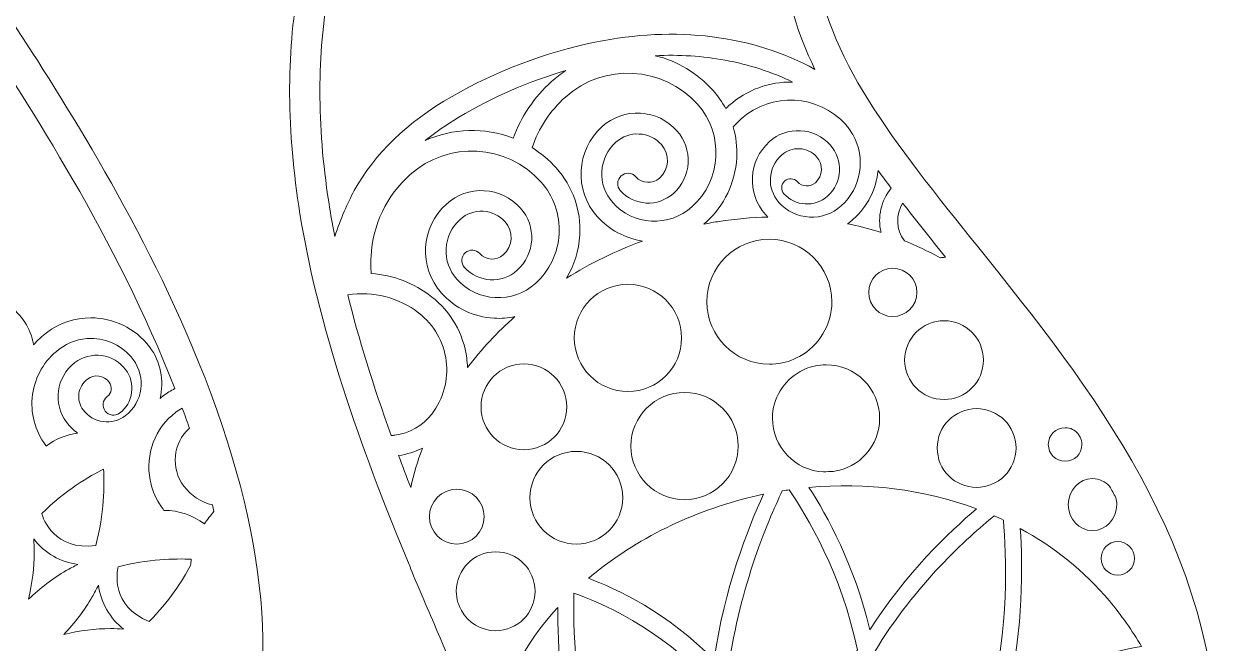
# Model space of a CAD drawing. Header units: millimetres. Extents: x -932 to 1965, y 102 to 615.
# Drawn here: x 374.6 to 548.1, y 201.5 to 291.4 of the extents above; entities that cross this region are included whole.
import ezdxf

# ---------------------------------------------------------------- set-up
doc = ezdxf.new("R2010")
doc.units = ezdxf.units.MM
doc.header["$MEASUREMENT"] = 0
doc.layers.add('Layer 4', color=7, linetype='Continuous')

msp = doc.modelspace()

# ---------------------------------------------------------------- linework, layer by layer
at = {"layer": 'Layer 4', "lineweight": 0}
for points, knots in [([(512.99, 259.13), (500.98, 274.08), (490.62, 286.98), (489.57, 300.35), (488.26, 317.04), (492.92, 330.49), (503.41, 340.31), (511.82, 348.19), (523.93, 353.79), (539.42, 356.96), (539.42, 356.96), (547.43, 358.59), (547.43, 358.59), (547.43, 358.59), (539.36, 359.91), (539.36, 359.91), (539.17, 359.94), (520.4, 362.92), (497.53, 360.46), (484.07, 359.02), (471.82, 356), (461.14, 351.5), (447.71, 345.85), (436.72, 337.82), (428.46, 327.65), (421.27, 318.79), (416.55, 308.43), (414.45, 296.87), (412.65, 286.96), (412.71, 275.85), (414.65, 263.83), (417.59, 245.6), (424.42, 227.57), (430.5, 212.93), (430.52, 212.66), (433.15, 206.62), (434.06, 204.46), (436.56, 198.58), (438.71, 193.5), (440.25, 189.24), (444.46, 177.59), (440.53, 165.07), (430.23, 157.34), (424.56, 153.09), (417.43, 150.74), (410.15, 150.73), (410.15, 150.73), (410.11, 150.73), (410.11, 150.73), (402.56, 150.73), (394.91, 153.21), (387.87, 157.9), (396.58, 164.26), (402.67, 172.18), (406.06, 181.6), (412.02, 198.16), (409.63, 219.38), (398.96, 244.66), (390.28, 265.22), (378.11, 283.75), (371.56, 293.7), (369.41, 296.98), (367.82, 299.39), (367.12, 300.7), (367.18, 303.02), (367.18, 305.42), (367.14, 307.91), (369.94, 306.36), (372.52, 304.11), (374.01, 300.84), (374.01, 300.84), (375.22, 298.17), (375.22, 298.17), (375.22, 298.17), (376.68, 300.72), (376.68, 300.72), (376.83, 300.99), (380.02, 306.71), (377.93, 313.85), (377.93, 313.85), (386.81, 310.97), (386.81, 310.97), (386.81, 310.97), (385.93, 313.75), (385.93, 313.75), (385.69, 314.5), (380.8, 329.63), (371.81, 337.05), (371.81, 337.05), (387.94, 336.63), (387.94, 336.63), (387.94, 336.63), (386.55, 338.97), (386.55, 338.97), (386.37, 339.27), (382.61, 345.42), (372.31, 350.71), (375.25, 351.19), (377.65, 351.91), (379.83, 353.18), (379.83, 353.18), (382.19, 354.56), (382.19, 354.56), (382.19, 354.56), (371.49, 360.09), (371.49, 360.09), (375.52, 360.11), (380.22, 360.53), (382.43, 362.15), (382.43, 362.15), (385.17, 364.16), (385.17, 364.16), (385.17, 364.16), (381.84, 364.83), (381.84, 364.83), (381.71, 364.85), (372.05, 366.8), (365.54, 369.14), (387.46, 372.42), (402.79, 377.17), (402.95, 377.22), (402.95, 377.22), (407.74, 378.71), (407.74, 378.71), (407.74, 378.71), (397.13, 381.74), (397.13, 381.74), (401.74, 383.83), (406.58, 387.31), (410.23, 390.23), (410.33, 390.3), (420, 398.15), (420.35, 400.17), (420.46, 400.8), (420.18, 401.43), (419.64, 401.76), (418.65, 402.37), (417.71, 401.67), (416.89, 401.05), (413.76, 398.7), (403.42, 400.89), (395.23, 403.47), (398.24, 404.41), (401.77, 406.06), (403.73, 408.86), (404.4, 409.82), (405.14, 410.32), (405.97, 410.4), (407.55, 410.54), (409.29, 409.19), (409.83, 408.66), (409.83, 408.66), (414.79, 403.7), (414.79, 403.7), (414.79, 403.7), (412.29, 410.25), (412.29, 410.25), (409.73, 416.98), (405.77, 420.41), (403.03, 422.07), (415.23, 428.91), (415.82, 442.11), (415.84, 442.71), (415.84, 442.71), (415.89, 444.26), (415.89, 444.26), (415.89, 444.26), (410.71, 444.26), (410.71, 444.26), (425.53, 456.31), (428.85, 479.25), (429.13, 481.42), (443.34, 529.49), (444.65, 541.47), (442.11, 545.91), (441.41, 547.14), (440.35, 547.92), (438.87, 548.28), (426.01, 551.5), (411.48, 544.21), (401.54, 537.53), (393.83, 532.35), (387.62, 526.75), (384.4, 523.56), (384.48, 524.9), (384.61, 526.5), (384.76, 527.93), (384.76, 527.93), (385.46, 534.54), (385.46, 534.54), (385.46, 534.54), (378.2, 522.68), (378.2, 522.68), (378.2, 522.68), (372.17, 539.68), (372.17, 539.68), (372.17, 539.68), (370.96, 534.86), (370.96, 534.86), (370.41, 532.66), (369.69, 530.19), (369.08, 528.38), (363.46, 546.39), (356.18, 550.45), (355.86, 550.62), (355.86, 550.62), (353.75, 551.74), (353.75, 551.74), (353.75, 551.74), (353.66, 549.35), (353.66, 549.35), (353.62, 548.47), (353.31, 546.44), (352.31, 545.04), (347.51, 556.15), (340.04, 561.18), (339.71, 561.4), (339.71, 561.4), (338.43, 562.24), (338.43, 562.24), (338.43, 562.24), (333.35, 554.19), (333.35, 554.19), (333.35, 554.19), (327.72, 570.14), (327.72, 570.14), (327.72, 570.14), (315.63, 559.5), (315.63, 559.5), (315.63, 559.5), (313.94, 567.07), (313.94, 567.07), (313.94, 567.07), (312.74, 567.07), (312.74, 567.07), (312.37, 567.07), (304.21, 566.98), (296.27, 559.43), (296.51, 561.43), (297.01, 564.26), (297.56, 566.73), (297.56, 566.73), (297.94, 568.46), (297.94, 568.46), (297.94, 568.46), (296.17, 568.55), (296.17, 568.55), (295.86, 568.57), (288.9, 568.8), (277.41, 560.03), (275.88, 570.89), (269.16, 608.41), (258.63, 613.34), (255.03, 615.02), (251.01, 612.59), (247.55, 609.99), (246.9, 609.5), (246.22, 608.94), (245.54, 608.34), (238.09, 601.73), (229.68, 588.76), (221.7, 575.73), (209.45, 555.71), (207.83, 529.21), (207.67, 519.72), (207.67, 519.72), (200.18, 526.77), (200.18, 526.77), (200.18, 526.77), (199.38, 524.68), (199.38, 524.68), (197.18, 518.9), (197.45, 509.75), (197.65, 503.07), (197.71, 501.22), (197.77, 499.21), (197.74, 497.77), (193.29, 501.61), (184.63, 502.88), (184.23, 502.94), (184.23, 502.94), (181.41, 503.34), (181.41, 503.34), (181.41, 503.34), (182.67, 500.79), (182.67, 500.79), (182.69, 500.74), (184.98, 496.04), (184.98, 488.96), (184.98, 486.06), (185.95, 482.97), (186.82, 480.25), (187.65, 477.61), (188.59, 474.62), (187.87, 473.57), (187.53, 473.07), (186.61, 472.91), (185.89, 472.87), (178.74, 472.41), (167.87, 482.24), (167.76, 482.34), (167.76, 482.34), (165.14, 484.74), (165.14, 484.74), (165.14, 484.74), (165.25, 481.18), (165.25, 481.18), (165.69, 467.6), (170.28, 459.93), (176.98, 451.96), (175.25, 452.63), (173.19, 453.55), (171.37, 454.46), (171.37, 454.46), (167.27, 456.52), (167.27, 456.52), (167.27, 456.52), (169.36, 452.44), (169.36, 452.44), (169.69, 451.79), (177.63, 436.55), (195.44, 418.74), (195.95, 418.23), (196.47, 417.72), (196.99, 417.21), (194.15, 416.99), (189.65, 417.35), (186.07, 421), (186.07, 421), (182.03, 425.12), (182.03, 425.12), (182.03, 425.12), (183.55, 419.56), (183.55, 419.56), (183.66, 419.15), (185.8, 411.56), (191.16, 406.83), (189.32, 406.76), (187.38, 406.6), (185.98, 406.24), (185.98, 406.24), (184.4, 405.83), (184.4, 405.83), (184.4, 405.83), (184.94, 404.29), (184.94, 404.29), (185.07, 403.92), (185.77, 402.34), (188.88, 399.94), (184.29, 399.71), (177.79, 398.86), (174.63, 396.04), (172.95, 394.54), (171.83, 393.36), (170.93, 392.42), (169.46, 390.86), (168.85, 390.21), (167.37, 389.84), (167.37, 389.84), (164.87, 389.22), (164.87, 389.22), (164.87, 389.22), (166.66, 387.35), (166.66, 387.35), (166.82, 387.17), (169.47, 384.48), (174.22, 383.13), (171.58, 381.74), (169.11, 379.63), (167.93, 376.46), (167.93, 376.46), (167.42, 375.06), (167.42, 375.06), (167.42, 375.06), (168.81, 374.53), (168.81, 374.53), (169.1, 374.42), (170.31, 373.98), (171.91, 373.6), (168.87, 371.81), (165.69, 368.98), (164.11, 364.61), (161.29, 356.8), (155.71, 356), (155.49, 355.97), (155.49, 355.97), (148.1, 355.15), (148.1, 355.15), (148.1, 355.15), (155.23, 353.04), (155.23, 353.04), (156.05, 352.8), (161.39, 351.27), (166.15, 351.03), (163.32, 348.3), (159.82, 343.94), (158.63, 338.27), (158.63, 338.27), (158.21, 336.27), (158.21, 336.27), (158.21, 336.27), (160.24, 336.46), (160.24, 336.46), (160.42, 336.48), (163.91, 336.84), (167.72, 338.85), (166.91, 332.33), (166.11, 317.9), (173.25, 309.38), (173.25, 309.38), (175.19, 307.06), (175.19, 307.06), (175.19, 307.06), (177.1, 315.46), (177.1, 315.46), (177.99, 312.91), (179.23, 309.64), (180.85, 306.09), (176.09, 272.88), (184.98, 241.4), (192.84, 213.61), (199.76, 189.11), (205.74, 167.93), (201.87, 149.8), (197.34, 145.12), (190.25, 136.68), (191.05, 130.44), (191.3, 128.47), (192.36, 126.87), (194.09, 125.83), (197.13, 124), (199.76, 124.01), (201.71, 124.65), (201.58, 122.06), (201.95, 118.54), (204.41, 116.36), (207.09, 113.99), (211.45, 113.88), (217.36, 116.03), (218.95, 114.78), (222.96, 112.08), (227.98, 112.08), (228.64, 112.08), (229.33, 112.13), (230.03, 112.23), (235.28, 113.02), (239.9, 116.81), (243.74, 123.49), (248.24, 130.41), (249.21, 137.67), (248.67, 147.07), (250.03, 147.07), (251.39, 147), (252.15, 146.95), (252.1, 145.91), (252.05, 144.87), (252.02, 143.83), (251.87, 139.66), (251.86, 135.19), (252.12, 130.89), (252.11, 130.78), (252.11, 130.69), (252.13, 130.6), (252.73, 120.96), (254.7, 112.25), (259.58, 109.97), (262.49, 108.61), (265.05, 107.93), (267.24, 107.93), (268.6, 107.93), (269.81, 108.2), (270.88, 108.73), (272.15, 109.36), (273.01, 110.31), (273.54, 111.19), (276.79, 109.85), (284.71, 107.66), (292, 114.05), (294.12, 113.36), (299.44, 112), (302.86, 114.53), (305.09, 116.16), (306.04, 118.99), (305.7, 122.93), (305.12, 129.61), (303.19, 132.65), (301.78, 134.87), (300.46, 136.93), (299.74, 138.07), (300.51, 141.32), (300.57, 141.56), (300.69, 141.96), (300.92, 142.58), (302.59, 142.52), (304.59, 142.41), (306.82, 142.29), (307.68, 142.24), (308.58, 142.19), (309.5, 142.14), (309.9, 140.27), (310.92, 136.48), (313.22, 132.43), (317.39, 125.13), (323.84, 120.44), (331.89, 118.84), (332.95, 117.62), (336.05, 114.75), (341.62, 114.75), (343.77, 114.75), (346.28, 115.17), (349.18, 116.28), (353.49, 114.8), (359.55, 114.23), (364.22, 119.72), (365.73, 120.41), (371.26, 123.33), (372.06, 129.08), (372.76, 134.16), (369.53, 139.78), (362.44, 145.81), (362.62, 145.86), (362.8, 145.91), (362.98, 145.96), (365.46, 146.73), (367.83, 147.55), (370.11, 148.44), (371.74, 146.22), (376.2, 140.46), (383.15, 133.62), (385.93, 130.88), (389.3, 127.79), (393.2, 124.64), (393.19, 124.62), (393.19, 124.61), (393.19, 124.59), (393.73, 124.1), (394.28, 123.61), (394.83, 123.13), (394.88, 123.15), (394.94, 123.18), (395, 123.21), (402.07, 117.69), (410.71, 112.12), (420.55, 108.05), (429.12, 104.49), (442.18, 102.01), (456.77, 102.01), (475.97, 102.01), (497.8, 106.31), (515.53, 118.13), (525.53, 124.8), (533.36, 133.35), (538.8, 143.55), (544.89, 154.97), (547.99, 168.52), (548.02, 183.83), (548.08, 215.45), (529.44, 238.66), (512.99, 259.13)], [0, 0, 0, 0, 1, 1, 1, 2, 2, 2, 3, 3, 3, 4, 4, 4, 5, 5, 5, 6, 6, 6, 7, 7, 7, 8, 8, 8, 9, 9, 9, 10, 10, 10, 11, 11, 11, 12, 12, 12, 13, 13, 13, 14, 14, 14, 15, 15, 15, 16, 16, 16, 17, 17, 17, 18, 18, 18, 19, 19, 19, 20, 20, 20, 21, 21, 21, 22, 22, 22, 23, 23, 23, 24, 24, 24, 25, 25, 25, 26, 26, 26, 27, 27, 27, 28, 28, 28, 29, 29, 29, 30, 30, 30, 31, 31, 31, 32, 32, 32, 33, 33, 33, 34, 34, 34, 35, 35, 35, 36, 36, 36, 37, 37, 37, 38, 38, 38, 39, 39, 39, 40, 40, 40, 41, 41, 41, 42, 42, 42, 43, 43, 43, 44, 44, 44, 45, 45, 45, 46, 46, 46, 47, 47, 47, 48, 48, 48, 49, 49, 49, 50, 50, 50, 51, 51, 51, 52, 52, 52, 53, 53, 53, 54, 54, 54, 55, 55, 55, 56, 56, 56, 57, 57, 57, 58, 58, 58, 59, 59, 59, 60, 60, 60, 61, 61, 61, 62, 62, 62, 63, 63, 63, 64, 64, 64, 65, 65, 65, 66, 66, 66, 67, 67, 67, 68, 68, 68, 69, 69, 69, 70, 70, 70, 71, 71, 71, 72, 72, 72, 73, 73, 73, 74, 74, 74, 75, 75, 75, 76, 76, 76, 77, 77, 77, 78, 78, 78, 79, 79, 79, 80, 80, 80, 81, 81, 81, 82, 82, 82, 83, 83, 83, 84, 84, 84, 85, 85, 85, 86, 86, 86, 87, 87, 87, 88, 88, 88, 89, 89, 89, 90, 90, 90, 91, 91, 91, 92, 92, 92, 93, 93, 93, 94, 94, 94, 95, 95, 95, 96, 96, 96, 97, 97, 97, 98, 98, 98, 99, 99, 99, 100, 100, 100, 101, 101, 101, 102, 102, 102, 103, 103, 103, 104, 104, 104, 105, 105, 105, 106, 106, 106, 107, 107, 107, 108, 108, 108, 109, 109, 109, 110, 110, 110, 111, 111, 111, 112, 112, 112, 113, 113, 113, 114, 114, 114, 115, 115, 115, 116, 116, 116, 117, 117, 117, 118, 118, 118, 119, 119, 119, 120, 120, 120, 121, 121, 121, 122, 122, 122, 123, 123, 123, 124, 124, 124, 125, 125, 125, 126, 126, 126, 127, 127, 127, 128, 128, 128, 129, 129, 129, 130, 130, 130, 131, 131, 131, 132, 132, 132, 133, 133, 133, 134, 134, 134, 135, 135, 135, 136, 136, 136, 137, 137, 137, 138, 138, 138, 139, 139, 139, 140, 140, 140, 141, 141, 141, 142, 142, 142, 143, 143, 143, 144, 144, 144, 145, 145, 145, 146, 146, 146, 147, 147, 147, 148, 148, 148, 149, 149, 149, 150, 150, 150, 151, 151, 151, 152, 152, 152, 153, 153, 153, 154, 154, 154, 155, 155, 155, 156, 156, 156, 157, 157, 157, 158, 158, 158, 159, 159, 159, 160, 160, 160, 161, 161, 161, 162, 162, 162, 163, 163, 163, 164, 164, 164, 165, 165, 165, 166, 166, 166, 167, 167, 167, 168, 168, 168, 169, 169, 169, 170, 170, 170, 171, 171, 171, 172, 172, 172, 173, 173, 173, 174, 174, 174, 175, 175, 175, 176, 176, 176, 177, 177, 177, 178, 178, 178, 179, 179, 179, 180, 180, 180, 181, 181, 181, 182, 182, 182, 183, 183, 183, 184, 184, 184, 185, 185, 185, 186, 186, 186, 186]), ([(418.98, 264.51), (417.17, 275.77), (417.06, 286.17), (418.67, 295.44), (422.54, 301.85), (430.13, 307.46), (439.51, 310.86), (450.96, 314.99), (463.25, 314.44), (473.24, 309.32), (477.85, 306.96), (481.8, 303.77), (484.98, 299.84), (485.38, 295.02), (486.83, 290.07), (489.41, 284.78), (480.44, 289.74), (469.18, 291.15), (457.47, 288.73), (450.24, 287.23), (443.07, 284.51), (436.74, 280.87), (430.23, 277.13), (425.45, 272.53), (422.53, 267.19), (421.5, 265.3), (420.58, 263.16), (419.69, 260.54), (419.43, 261.89), (419.19, 263.22), (418.98, 264.51)], [0, 0, 0, 0, 1, 1, 1, 2, 2, 2, 3, 3, 3, 4, 4, 4, 5, 5, 5, 6, 6, 6, 7, 7, 7, 8, 8, 8, 9, 9, 9, 10, 10, 10, 10]), ([(367.93, 290.84), (375.05, 280), (387.99, 260.23), (396.49, 238.45), (395.89, 238.15), (395.32, 237.8), (394.81, 237.41), (394.64, 237.28), (394.48, 237.16), (394.33, 237.03), (394.96, 239.58), (394.44, 242.36), (392.81, 244.51), (390.71, 247.27), (387.52, 248.72), (384.29, 248.72), (382.05, 248.72), (379.78, 248.02), (377.86, 246.56), (377.18, 246.04), (376.55, 245.46), (375.98, 244.82), (375.95, 244.98), (375.92, 245.13), (375.89, 245.29), (375.89, 245.29), (375.89, 245.29), (375.89, 245.29), (375.36, 247.59), (373.96, 249.54), (371.96, 250.79), (369.54, 252.3), (366.68, 252.78), (363.9, 252.14), (361.13, 251.5), (358.77, 249.81), (357.26, 247.4), (356.66, 246.44), (356.2, 245.42), (355.87, 244.35), (355.37, 244.87), (354.81, 245.32), (354.21, 245.7), (354.02, 245.82), (353.83, 245.93), (353.63, 246.04), (362.39, 263.52), (366.47, 276.26), (367.93, 290.84)], [0, 0, 0, 0, 1, 1, 1, 2, 2, 2, 3, 3, 3, 4, 4, 4, 5, 5, 5, 6, 6, 6, 7, 7, 7, 8, 8, 8, 9, 9, 9, 10, 10, 10, 11, 11, 11, 12, 12, 12, 13, 13, 13, 14, 14, 14, 15, 15, 15, 16, 16, 16, 16]), ([(466.21, 286.78), (469.69, 286.94), (473.1, 286.73), (476.36, 286.13), (479.84, 285.49), (483.13, 284.42), (486.17, 282.95), (482.79, 283.03), (479.48, 281.83), (476.93, 279.54), (476.78, 279.4), (476.62, 279.26), (476.46, 279.1), (475.95, 280.05), (475.33, 280.94), (474.6, 281.75), (472.34, 284.27), (469.43, 286), (466.21, 286.78)], [0, 0, 0, 0, 1, 1, 1, 2, 2, 2, 3, 3, 3, 4, 4, 4, 5, 5, 5, 6, 6, 6, 6]), ([(451.18, 283.03), (448.67, 280.77), (446.75, 277.94), (445.62, 274.8), (441.44, 276.43), (436.81, 276.26), (432.83, 274.47), (434.3, 275.65), (435.93, 276.78), (437.71, 277.83), (442.72, 280.82), (447.97, 283.09), (453.24, 284.61), (452.52, 284.14), (451.83, 283.61), (451.18, 283.03)], [0, 0, 0, 0, 1, 1, 1, 2, 2, 2, 3, 3, 3, 4, 4, 4, 5, 5, 5, 5]), ([(472.35, 279.74), (476.24, 275.4), (475.88, 268.72), (471.54, 264.83), (469.92, 263.38), (467.83, 262.65), (465.66, 262.76), (463.49, 262.88), (461.5, 263.84), (460.05, 265.46), (458.94, 266.69), (458.38, 268.28), (458.47, 269.94), (458.56, 271.6), (459.29, 273.12), (460.52, 274.23), (461.45, 275.06), (462.65, 275.48), (463.89, 275.41), (465.14, 275.35), (466.28, 274.8), (467.11, 273.87), (468.38, 272.46), (468.26, 270.29), (466.85, 269.02), (465.85, 268.12), (464.3, 268.21), (463.4, 269.21), (463.13, 269.51), (462.76, 269.69), (462.36, 269.71), (461.96, 269.73), (461.57, 269.6), (461.27, 269.33), (460.97, 269.06), (460.79, 268.69), (460.77, 268.29), (460.75, 267.88), (460.88, 267.5), (461.15, 267.2), (463.16, 264.95), (466.62, 264.77), (468.87, 266.78), (471.51, 269.15), (471.74, 273.24), (469.36, 275.88), (467.99, 277.41), (466.11, 278.32), (464.06, 278.43), (462, 278.54), (460.04, 277.85), (458.51, 276.48), (454.72, 273.08), (454.4, 267.23), (457.8, 263.44), (459.54, 261.5), (461.84, 260.26), (464.38, 259.87), (460.5, 258.45), (456.79, 256.65), (453.32, 254.47), (454.47, 256.36), (455.15, 258.51), (455.27, 260.76), (455.47, 264.35), (454.25, 267.8), (451.85, 270.48), (450.82, 271.63), (449.64, 272.62), (448.34, 273.43), (449.29, 276.24), (450.96, 278.78), (453.19, 280.78), (458.76, 285.77), (467.36, 285.3), (472.35, 279.74)], [0, 0, 0, 0, 1, 1, 1, 2, 2, 2, 3, 3, 3, 4, 4, 4, 5, 5, 5, 6, 6, 6, 7, 7, 7, 8, 8, 8, 9, 9, 9, 10, 10, 10, 11, 11, 11, 12, 12, 12, 13, 13, 13, 14, 14, 14, 15, 15, 15, 16, 16, 16, 17, 17, 17, 18, 18, 18, 19, 19, 19, 20, 20, 20, 21, 21, 21, 22, 22, 22, 23, 23, 23, 24, 24, 24, 25, 25, 25, 25]), ([(493.87, 276.77), (494.03, 276.6), (494.18, 276.41), (494.32, 276.23), (494.51, 275.93), (494.71, 275.63), (494.91, 275.32), (496.84, 271.93), (496.14, 267.59), (493.23, 264.98), (491.96, 263.84), (490.31, 263.26), (488.6, 263.35), (486.89, 263.45), (485.32, 264.2), (484.17, 265.48), (482.38, 267.48), (482.55, 270.56), (484.55, 272.35), (485.27, 273), (486.2, 273.33), (487.17, 273.28), (488.14, 273.23), (489.03, 272.8), (489.68, 272.07), (490.65, 270.99), (490.56, 269.31), (489.48, 268.34), (488.71, 267.65), (487.54, 267.72), (486.86, 268.48), (486.37, 269.02), (485.55, 269.06), (485.01, 268.58), (484.75, 268.35), (484.6, 268.03), (484.58, 267.68), (484.56, 267.33), (484.68, 266.99), (484.91, 266.73), (485.7, 265.85), (486.8, 265.32), (487.99, 265.26), (489.19, 265.19), (490.33, 265.59), (491.22, 266.39), (493.38, 268.33), (493.56, 271.66), (491.63, 273.82), (490.51, 275.06), (488.98, 275.8), (487.31, 275.89), (485.65, 275.98), (484.04, 275.41), (482.8, 274.3), (479.73, 271.55), (479.47, 266.8), (482.23, 263.73), (482.34, 263.6), (482.46, 263.48), (482.58, 263.36), (480.22, 263.3), (477.85, 263.09), (475.52, 262.73), (474.78, 262.61), (474.03, 262.48), (473.27, 262.33), (473.37, 262.41), (473.46, 262.5), (473.56, 262.58), (476.26, 265), (477.85, 268.33), (478.05, 271.95), (478.13, 273.48), (477.96, 274.99), (477.54, 276.44), (477.91, 276.87), (478.29, 277.24), (478.68, 277.6), (483.1, 281.56), (489.91, 281.18), (493.87, 276.77)], [0, 0, 0, 0, 1, 1, 1, 2, 2, 2, 3, 3, 3, 4, 4, 4, 5, 5, 5, 6, 6, 6, 7, 7, 7, 8, 8, 8, 9, 9, 9, 10, 10, 10, 11, 11, 11, 12, 12, 12, 13, 13, 13, 14, 14, 14, 15, 15, 15, 16, 16, 16, 17, 17, 17, 18, 18, 18, 19, 19, 19, 20, 20, 20, 21, 21, 21, 22, 22, 22, 23, 23, 23, 24, 24, 24, 25, 25, 25, 26, 26, 26, 27, 27, 27, 27]), ([(449.62, 268.47), (451.48, 266.4), (452.42, 263.72), (452.27, 260.93), (452.12, 258.13), (450.89, 255.57), (448.82, 253.71), (447.21, 252.27), (445.15, 251.55), (443, 251.66), (440.85, 251.78), (438.87, 252.73), (437.43, 254.33), (436.34, 255.55), (435.78, 257.13), (435.87, 258.77), (435.96, 260.41), (436.68, 261.92), (437.9, 263.02), (438.82, 263.84), (440.01, 264.25), (441.24, 264.19), (442.47, 264.12), (443.6, 263.58), (444.43, 262.66), (445.68, 261.27), (445.56, 259.11), (444.17, 257.86), (443.18, 256.97), (441.64, 257.06), (440.76, 258.05), (440.49, 258.35), (440.12, 258.53), (439.72, 258.55), (439.32, 258.57), (438.93, 258.43), (438.64, 258.17), (438.34, 257.9), (438.16, 257.53), (438.14, 257.13), (438.12, 256.73), (438.25, 256.35), (438.52, 256.05), (440.52, 253.82), (443.95, 253.64), (446.17, 255.63), (448.8, 257.99), (449.02, 262.04), (446.66, 264.66), (445.3, 266.18), (443.44, 267.07), (441.4, 267.18), (439.37, 267.3), (437.42, 266.61), (435.9, 265.25), (432.15, 261.88), (431.83, 256.08), (435.2, 252.33), (437.17, 250.13), (439.88, 248.83), (442.83, 248.67), (443.86, 248.61), (444.88, 248.7), (445.86, 248.92), (443.3, 246.65), (440.99, 244.17), (438.96, 241.52), (438.95, 241.97), (438.91, 242.41), (438.86, 242.85), (438.4, 246.42), (436.59, 249.59), (433.75, 251.79), (431.21, 253.76), (428.19, 254.92), (425, 255.18), (424.93, 256), (424.91, 256.83), (424.96, 257.65), (425.2, 262.23), (427.22, 266.44), (430.64, 269.51), (436.16, 274.45), (444.67, 273.99), (449.62, 268.47)], [0, 0, 0, 0, 1, 1, 1, 2, 2, 2, 3, 3, 3, 4, 4, 4, 5, 5, 5, 6, 6, 6, 7, 7, 7, 8, 8, 8, 9, 9, 9, 10, 10, 10, 11, 11, 11, 12, 12, 12, 13, 13, 13, 14, 14, 14, 15, 15, 15, 16, 16, 16, 17, 17, 17, 18, 18, 18, 19, 19, 19, 20, 20, 20, 21, 21, 21, 22, 22, 22, 23, 23, 23, 24, 24, 24, 25, 25, 25, 26, 26, 26, 27, 27, 27, 28, 28, 28, 28]), ([(500.48, 267.56), (499.01, 265.75), (498.47, 263.39), (499, 261.14), (498.81, 261.2), (498.63, 261.26), (498.45, 261.31), (497.05, 261.73), (495.61, 262.09), (494.15, 262.38), (494.44, 262.58), (494.72, 262.8), (494.98, 263.04), (497.04, 264.88), (498.3, 267.38), (498.57, 270.12), (499.17, 269.29), (499.81, 268.44), (500.48, 267.56)], [0, 0, 0, 0, 1, 1, 1, 2, 2, 2, 3, 3, 3, 4, 4, 4, 5, 5, 5, 6, 6, 6, 6]), ([(502.14, 265.39), (504.1, 262.86), (506.13, 260.31), (508.36, 257.53), (508.1, 257.49), (507.83, 257.46), (507.57, 257.46), (505.83, 258.4), (504.09, 259.22), (502.39, 259.92), (501.19, 261.52), (501.11, 263.71), (502.14, 265.39)], [0, 0, 0, 0, 1, 1, 1, 2, 2, 2, 3, 3, 3, 4, 4, 4, 4]), ([(487.15, 243.11), (486.87, 242.99), (486.6, 242.86), (486.34, 242.72), (485.25, 242.25), (484.05, 241.99), (482.79, 241.99), (477.78, 241.99), (473.71, 246.06), (473.71, 251.07), (473.71, 256.07), (477.78, 260.14), (482.79, 260.14), (487.79, 260.14), (491.86, 256.07), (491.86, 251.07), (491.86, 247.65), (489.96, 244.66), (487.15, 243.11)], [0, 0, 0, 0, 1, 1, 1, 2, 2, 2, 3, 3, 3, 4, 4, 4, 5, 5, 5, 6, 6, 6, 6]), ([(504.22, 252.42), (504.22, 250.49), (502.64, 248.92), (500.71, 248.92), (498.78, 248.92), (497.21, 250.49), (497.21, 252.42), (497.21, 254.35), (498.78, 255.93), (500.71, 255.93), (502.64, 255.93), (504.22, 254.35), (504.22, 252.42)], [0, 0, 0, 0, 1, 1, 1, 2, 2, 2, 3, 3, 3, 4, 4, 4, 4]), ([(462.26, 238.03), (457.97, 238.03), (454.47, 241.52), (454.47, 245.81), (454.47, 250.11), (457.97, 253.6), (462.26, 253.6), (466.55, 253.6), (470.05, 250.11), (470.05, 245.81), (470.05, 241.52), (466.55, 238.03), (462.26, 238.03)], [0, 0, 0, 0, 1, 1, 1, 2, 2, 2, 3, 3, 3, 4, 4, 4, 4]), ([(428.42, 231.69), (428.25, 231.67), (428.08, 231.66), (427.9, 231.65), (425.25, 238.98), (423.19, 245.66), (421.58, 252.05), (425.25, 252.63), (428.98, 251.69), (431.91, 249.42), (434.12, 247.72), (435.52, 245.25), (435.88, 242.47), (436.23, 239.7), (435.48, 236.96), (433.78, 234.76), (432.46, 233.05), (430.56, 231.97), (428.42, 231.69)], [0, 0, 0, 0, 1, 1, 1, 2, 2, 2, 3, 3, 3, 4, 4, 4, 5, 5, 5, 6, 6, 6, 6]), ([(513.87, 242.59), (513.87, 239.44), (511.3, 236.87), (508.15, 236.87), (504.99, 236.87), (502.43, 239.44), (502.43, 242.59), (502.43, 245.75), (504.99, 248.31), (508.15, 248.31), (511.3, 248.31), (513.87, 245.75), (513.87, 242.59)], [0, 0, 0, 0, 1, 1, 1, 2, 2, 2, 3, 3, 3, 4, 4, 4, 4]), ([(389.29, 234.52), (388.37, 233.81), (387.22, 233.51), (386.06, 233.67), (384.9, 233.83), (383.88, 234.43), (383.17, 235.36), (382.66, 236.04), (382.44, 236.88), (382.56, 237.72), (382.67, 238.57), (383.11, 239.32), (383.79, 239.83), (384.78, 240.59), (386.2, 240.39), (386.95, 239.4), (387.19, 239.08), (387.29, 238.68), (387.24, 238.29), (387.19, 237.89), (386.98, 237.54), (386.66, 237.29), (386, 236.79), (385.87, 235.85), (386.37, 235.19), (386.87, 234.53), (387.81, 234.4), (388.47, 234.9), (389.43, 235.63), (390.05, 236.69), (390.21, 237.88), (390.38, 239.07), (390.07, 240.25), (389.34, 241.21), (388.49, 242.33), (387.26, 243.05), (385.87, 243.24), (384.47, 243.44), (383.09, 243.07), (381.98, 242.22), (379.25, 240.16), (378.72, 236.27), (380.78, 233.55), (381.23, 232.95), (381.77, 232.43), (382.37, 232), (380.72, 231.78), (379.15, 231.13), (377.82, 230.12), (377.8, 230.15), (377.78, 230.18), (377.75, 230.21), (376.15, 232.33), (375.46, 234.95), (375.83, 237.59), (376.19, 240.23), (377.56, 242.56), (379.67, 244.17), (381.06, 245.22), (382.68, 245.73), (384.3, 245.73), (386.62, 245.73), (388.91, 244.68), (390.42, 242.69), (392.36, 240.13), (391.86, 236.46), (389.29, 234.52)], [0, 0, 0, 0, 1, 1, 1, 2, 2, 2, 3, 3, 3, 4, 4, 4, 5, 5, 5, 6, 6, 6, 7, 7, 7, 8, 8, 8, 9, 9, 9, 10, 10, 10, 11, 11, 11, 12, 12, 12, 13, 13, 13, 14, 14, 14, 15, 15, 15, 16, 16, 16, 17, 17, 17, 18, 18, 18, 19, 19, 19, 20, 20, 20, 21, 21, 21, 22, 22, 22, 22]), ([(447.16, 242.04), (450.59, 242.04), (453.39, 239.25), (453.39, 235.81), (453.39, 232.38), (450.59, 229.59), (447.16, 229.59), (443.72, 229.59), (440.93, 232.38), (440.93, 235.81), (440.93, 239.25), (443.72, 242.04), (447.16, 242.04)], [0, 0, 0, 0, 1, 1, 1, 2, 2, 2, 3, 3, 3, 4, 4, 4, 4]), ([(492.04, 226.42), (491.58, 226.41), (491.13, 226.39), (490.67, 226.37), (486.54, 226.55), (483.24, 229.96), (483.24, 234.14), (483.24, 237.06), (484.86, 239.6), (487.25, 240.93), (487.51, 241.05), (487.78, 241.18), (488.03, 241.32), (488.95, 241.7), (489.96, 241.92), (491.02, 241.92), (495.31, 241.92), (498.8, 238.43), (498.8, 234.14), (498.8, 230.19), (495.85, 226.92), (492.04, 226.42)], [0, 0, 0, 0, 1, 1, 1, 2, 2, 2, 3, 3, 3, 4, 4, 4, 5, 5, 5, 6, 6, 6, 7, 7, 7, 7]), ([(478.27, 230.12), (478.27, 225.82), (474.77, 222.33), (470.48, 222.33), (466.19, 222.33), (462.69, 225.82), (462.69, 230.12), (462.69, 234.41), (466.19, 237.9), (470.48, 237.9), (474.77, 237.9), (478.27, 234.41), (478.27, 230.12)], [0, 0, 0, 0, 1, 1, 1, 2, 2, 2, 3, 3, 3, 4, 4, 4, 4]), ([(397.56, 235.62), (397.92, 234.65), (398.27, 233.67), (398.6, 232.71), (396.21, 230.59), (395.83, 226.89), (397.8, 224.29), (398.83, 222.93), (400.29, 221.97), (401.93, 221.56), (402.01, 221.24), (402.08, 220.93), (402.16, 220.61), (401.64, 220.05), (401.18, 219.44), (400.78, 218.81), (399.1, 220.08), (397.06, 220.77), (394.94, 220.77), (394.94, 220.77), (394.89, 220.77), (394.89, 220.77), (394.86, 220.83), (394.82, 220.89), (394.78, 220.94), (394.02, 221.95), (393.45, 223.09), (393.1, 224.31), (393.04, 224.62), (392.98, 224.9), (392.9, 225.17), (392.17, 228.95), (393.6, 232.72), (396.62, 235.02), (396.91, 235.24), (397.22, 235.44), (397.56, 235.62)], [0, 0, 0, 0, 1, 1, 1, 2, 2, 2, 3, 3, 3, 4, 4, 4, 5, 5, 5, 6, 6, 6, 7, 7, 7, 8, 8, 8, 9, 9, 9, 10, 10, 10, 11, 11, 11, 12, 12, 12, 12]), ([(518.6, 229.83), (518.6, 226.68), (516.04, 224.11), (512.88, 224.11), (509.73, 224.11), (507.16, 226.68), (507.16, 229.83), (507.16, 232.99), (509.73, 235.55), (512.88, 235.55), (516.04, 235.55), (518.6, 232.99), (518.6, 229.83)], [0, 0, 0, 0, 1, 1, 1, 2, 2, 2, 3, 3, 3, 4, 4, 4, 4]), ([(525.73, 232.78), (526.48, 232.78), (527.16, 232.44), (527.6, 231.9), (527.71, 231.74), (527.81, 231.58), (527.92, 231.41), (528.08, 231.09), (528.17, 230.73), (528.17, 230.34), (528.17, 229), (527.08, 227.91), (525.73, 227.91), (524.39, 227.91), (523.29, 229), (523.29, 230.34), (523.29, 231.69), (524.39, 232.78), (525.73, 232.78)], [0, 0, 0, 0, 1, 1, 1, 2, 2, 2, 3, 3, 3, 4, 4, 4, 5, 5, 5, 6, 6, 6, 6]), ([(430.73, 224.09), (430.12, 225.67), (429.52, 227.23), (428.96, 228.74), (430.17, 228.91), (431.34, 229.28), (432.43, 229.83), (431.72, 227.95), (431.16, 226.03), (430.73, 224.09)], [0, 0, 0, 0, 1, 1, 1, 2, 2, 2, 3, 3, 3, 3]), ([(454.77, 229.34), (458.48, 229.34), (461.5, 226.33), (461.5, 222.62), (461.5, 218.91), (458.48, 215.89), (454.77, 215.89), (451.06, 215.89), (448.04, 218.91), (448.04, 222.62), (448.04, 226.33), (451.06, 229.34), (454.77, 229.34)], [0, 0, 0, 0, 1, 1, 1, 2, 2, 2, 3, 3, 3, 4, 4, 4, 4]), ([(377.15, 220.31), (380.5, 223.67), (384.18, 225.79), (386.13, 226.77), (386.26, 224.57), (386.26, 220.29), (385.01, 215.68), (379.01, 214.84), (377.35, 219.62), (377.15, 220.31)], [0, 0, 0, 0, 1, 1, 1, 2, 2, 2, 3, 3, 3, 3]), ([(433.43, 219.87), (433.43, 222.06), (435.22, 223.84), (437.41, 223.84), (439.6, 223.84), (441.39, 222.06), (441.39, 219.87), (441.39, 217.67), (439.6, 215.89), (437.41, 215.89), (435.22, 215.89), (433.43, 217.67), (433.43, 219.87)], [0, 0, 0, 0, 1, 1, 1, 2, 2, 2, 3, 3, 3, 4, 4, 4, 4]), ([(497.37, 203.46), (495.15, 212.8), (491.18, 220.02), (488.54, 224.11), (496.79, 224.87), (505.2, 223.86), (512.88, 221.01), (508.88, 217.65), (502.69, 211.71), (497.37, 203.46)], [0, 0, 0, 0, 1, 1, 1, 2, 2, 2, 3, 3, 3, 3]), ([(532.19, 224.28), (532.49, 223.73), (532.8, 223.18), (533.09, 222.62), (533.18, 222.3), (533.22, 221.96), (533.22, 221.61), (533.22, 219.53), (531.65, 217.84), (529.71, 217.84), (527.76, 217.84), (526.19, 219.53), (526.19, 221.61), (526.19, 223.69), (527.76, 225.39), (529.71, 225.39), (530.67, 225.39), (531.55, 224.96), (532.19, 224.28)], [0, 0, 0, 0, 1, 1, 1, 2, 2, 2, 3, 3, 3, 4, 4, 4, 5, 5, 5, 6, 6, 6, 6]), ([(474.76, 199.05), (468.08, 205.91), (460.54, 209.42), (456.54, 210.93), (457.02, 211.34), (457.51, 211.73), (458, 212.11), (465, 217.55), (473.25, 221.29), (481.91, 223.11), (481.92, 223.11), (481.93, 223.11), (481.93, 223.12), (479.66, 218.12), (476.22, 209.32), (474.76, 199.05)], [0, 0, 0, 0, 1, 1, 1, 2, 2, 2, 3, 3, 3, 4, 4, 4, 5, 5, 5, 5]), ([(491.71, 192.72), (489.86, 188.27), (488.61, 183.8), (487.76, 179.52), (487.1, 179.86), (486.43, 180.17), (485.75, 180.46), (484.62, 183.92), (483.13, 187.39), (481.19, 190.66), (479.84, 192.95), (478.34, 195), (476.76, 196.85), (478.13, 208.72), (482.48, 219.02), (484.67, 223.62), (485, 223.67), (485.33, 223.72), (485.66, 223.77), (488.2, 220.07), (493.28, 211.64), (495.57, 200.52), (494.17, 198.09), (492.86, 195.49), (491.71, 192.72)], [0, 0, 0, 0, 1, 1, 1, 2, 2, 2, 3, 3, 3, 4, 4, 4, 5, 5, 5, 6, 6, 6, 7, 7, 7, 8, 8, 8, 8]), ([(497.39, 174.56), (498.53, 179.9), (499.24, 185.79), (498.99, 191.87), (498.87, 194.79), (498.54, 197.58), (498.05, 200.22), (504, 210.04), (511.56, 216.86), (515.44, 219.98), (515.89, 219.79), (516.33, 219.59), (516.77, 219.38), (517.22, 214.25), (517.6, 203.74), (514.79, 192.45), (512.62, 191.04), (510.46, 189.41), (508.35, 187.52), (503.95, 183.6), (500.33, 179.06), (497.39, 174.56)], [0, 0, 0, 0, 1, 1, 1, 2, 2, 2, 3, 3, 3, 4, 4, 4, 5, 5, 5, 6, 6, 6, 7, 7, 7, 7]), ([(532.15, 207.65), (533.89, 205.57), (535.45, 203.35), (536.81, 201.02), (532.12, 200.22), (524.94, 198.37), (517.5, 194.11), (519.65, 203.87), (519.58, 212.75), (519.21, 218.14), (524.07, 215.5), (528.47, 212.02), (532.15, 207.65)], [0, 0, 0, 0, 1, 1, 1, 2, 2, 2, 3, 3, 3, 4, 4, 4, 4]), ([(376, 216.64), (376.77, 215.63), (377.73, 214.79), (378.85, 214.14), (379.96, 213.5), (381.16, 213.09), (382.41, 212.93), (381.82, 212.65), (381.25, 212.34), (380.7, 212.03), (378.78, 210.92), (376.94, 209.53), (375.23, 207.88), (375.79, 210.19), (376.08, 212.48), (376.08, 214.7), (376.08, 215.33), (376.05, 215.99), (376, 216.64)], [0, 0, 0, 0, 1, 1, 1, 2, 2, 2, 3, 3, 3, 4, 4, 4, 5, 5, 5, 6, 6, 6, 6]), ([(535.81, 213.81), (535.81, 212.47), (534.72, 211.37), (533.37, 211.37), (532.03, 211.37), (530.94, 212.47), (530.94, 213.81), (530.94, 215.15), (532.03, 216.25), (533.37, 216.25), (534.72, 216.25), (535.81, 215.15), (535.81, 213.81)], [0, 0, 0, 0, 1, 1, 1, 2, 2, 2, 3, 3, 3, 4, 4, 4, 4]), ([(388.24, 212.57), (392.55, 213.73), (396.55, 213.79), (398.87, 213.69), (398.82, 213.38), (398.79, 213.07), (398.76, 212.76), (397.59, 210.61), (395.62, 207.51), (392.75, 204.65), (387.19, 206.9), (388.06, 211.78), (388.24, 212.57)], [0, 0, 0, 0, 1, 1, 1, 2, 2, 2, 3, 3, 3, 4, 4, 4, 4]), ([(438.08, 206.23), (437.91, 206.62), (437.74, 207.02), (437.57, 207.42), (437.42, 207.93), (437.34, 208.47), (437.34, 209.03), (437.34, 212.19), (439.9, 214.76), (443.06, 214.76), (446.21, 214.76), (448.78, 212.19), (448.78, 209.03), (448.78, 205.88), (446.21, 203.31), (443.06, 203.31), (440.92, 203.31), (439.06, 204.49), (438.08, 206.23)], [0, 0, 0, 0, 1, 1, 1, 2, 2, 2, 3, 3, 3, 4, 4, 4, 5, 5, 5, 6, 6, 6, 6]), ([(384.49, 208.24), (384.81, 208.79), (385.11, 209.36), (385.39, 209.94), (385.55, 208.68), (385.96, 207.46), (386.61, 206.34), (387.24, 205.24), (388.06, 204.3), (389.04, 203.55), (388.4, 203.59), (387.78, 203.62), (387.16, 203.62), (384.94, 203.62), (382.66, 203.33), (380.35, 202.76), (381.99, 204.48), (383.38, 206.31), (384.49, 208.24)], [0, 0, 0, 0, 1, 1, 1, 2, 2, 2, 3, 3, 3, 4, 4, 4, 5, 5, 5, 6, 6, 6, 6]), ([(474.35, 195.6), (474.08, 192.81), (473.98, 189.93), (474.09, 187.01), (474.14, 185.85), (474.23, 184.72), (474.34, 183.6), (471.92, 184), (469.48, 184.24), (467.03, 184.21), (463.96, 184.18), (460.92, 183.76), (457.97, 182.99), (454.41, 193.67), (454.29, 204.56), (454.41, 208.77), (457.87, 207.56), (466.94, 203.81), (474.35, 195.6)], [0, 0, 0, 0, 1, 1, 1, 2, 2, 2, 3, 3, 3, 4, 4, 4, 5, 5, 5, 6, 6, 6, 6]), ([(446.19, 182.65), (445.94, 185.35), (445.34, 188.06), (444.38, 190.73), (444.24, 191.11), (444.09, 191.5), (443.95, 191.89), (445.16, 197.51), (448.19, 202.48), (452.07, 206.69), (452.03, 201.55), (452.47, 191.95), (455.61, 182.3), (455.44, 182.25), (455.27, 182.19), (455.1, 182.14), (452, 182.62), (448.98, 182.75), (446.19, 182.65)], [0, 0, 0, 0, 1, 1, 1, 2, 2, 2, 3, 3, 3, 4, 4, 4, 5, 5, 5, 6, 6, 6, 6])]:
    msp.add_open_spline(points, degree=3, knots=knots, dxfattribs=at)

doc.saveas('drawing.dxf')
